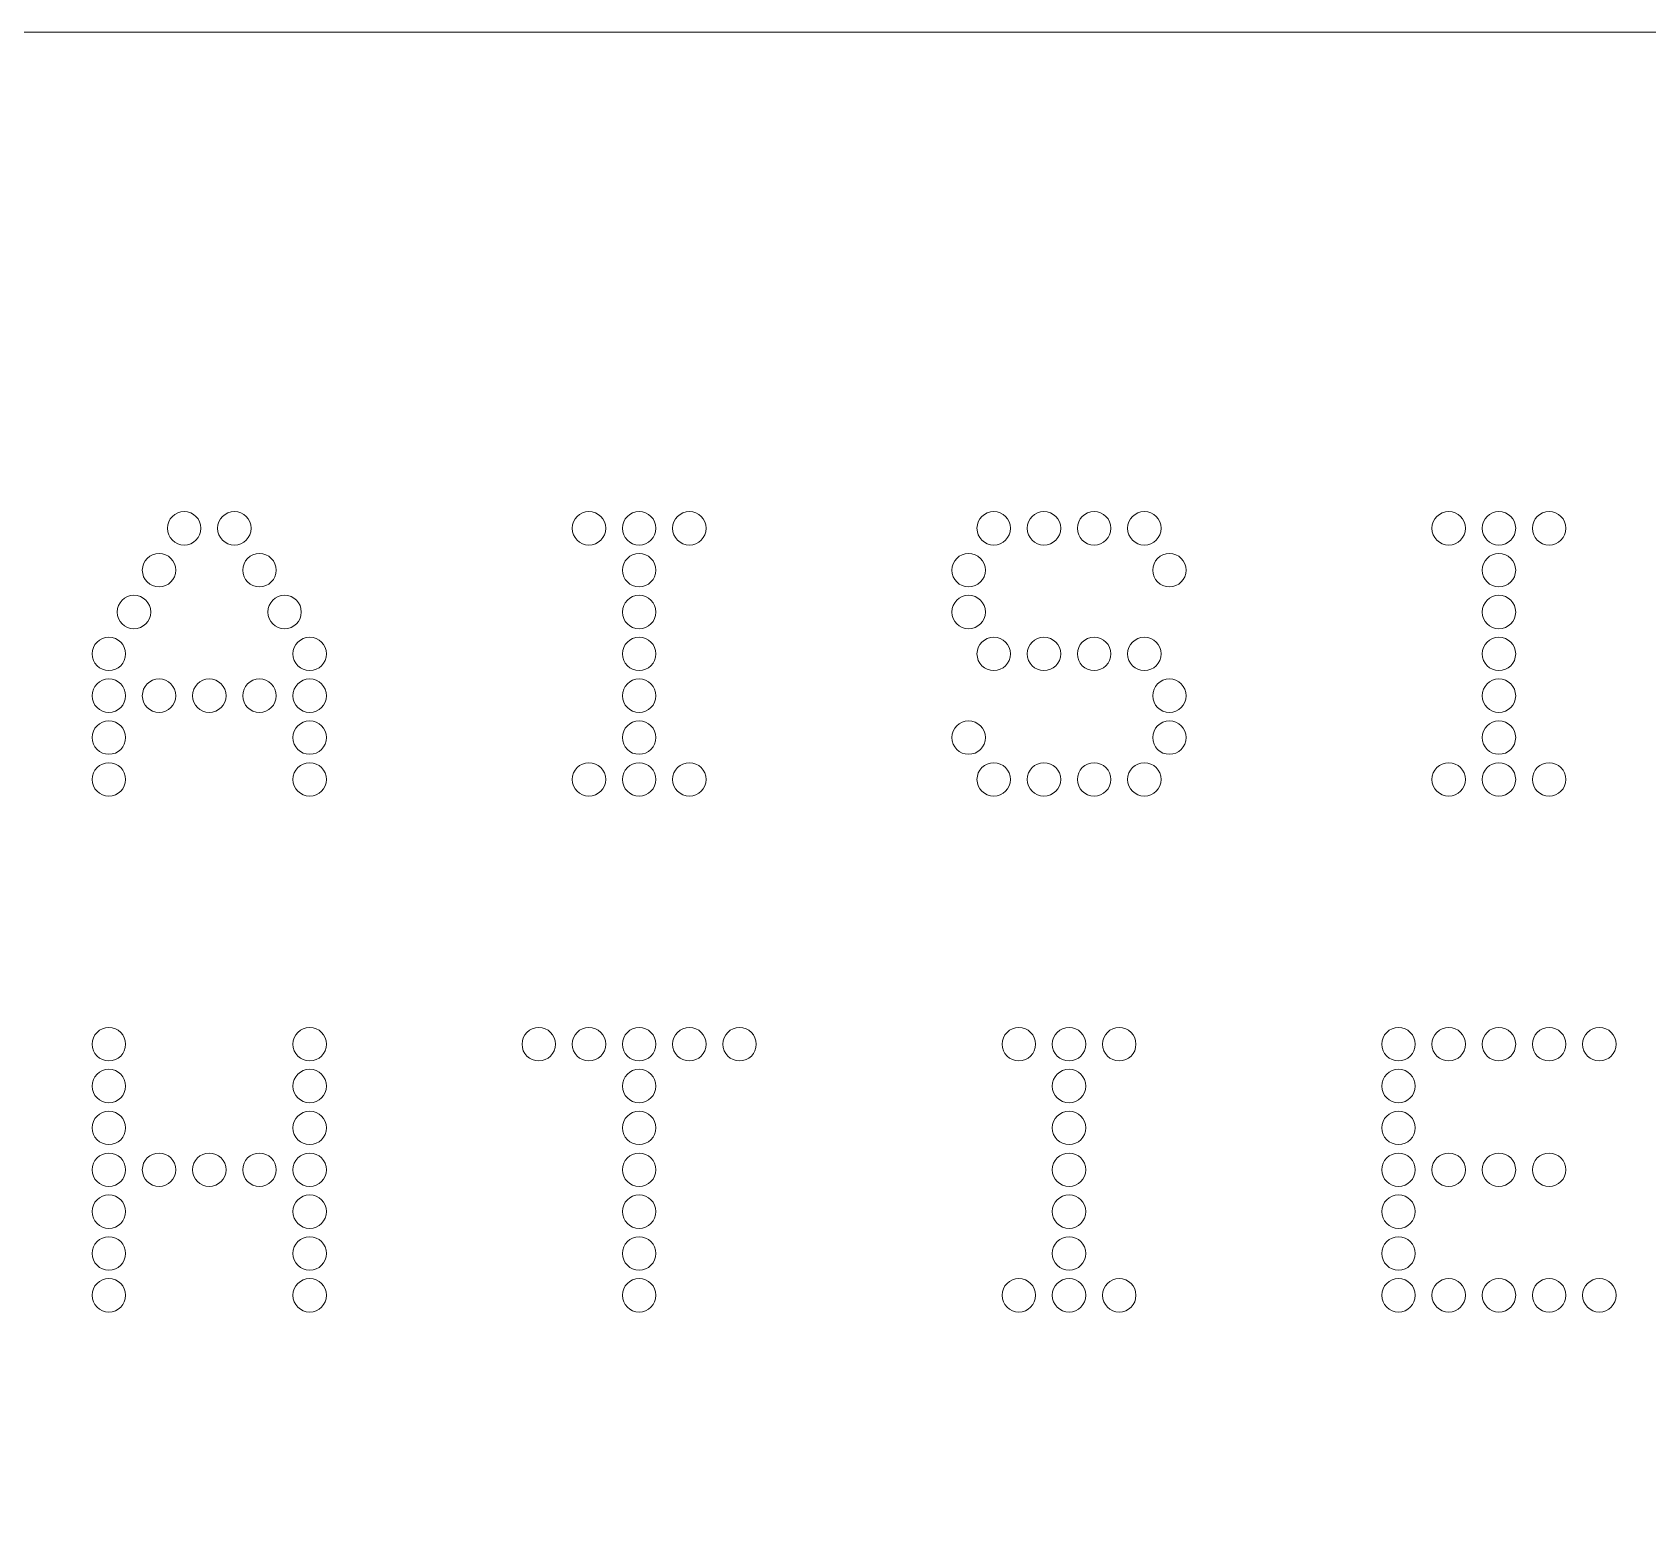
# Model space of a CAD drawing. Header units: millimetres. Extents: x -116 to 116, y -116 to 114.
# Drawn here: x -6.7 to 56, y 56.5 to 113.9 of the extents above; entities that cross this region are included whole.
import ezdxf

# ---------------------------------------------------------------- set-up
doc = ezdxf.new("R2010")
doc.units = ezdxf.units.MM
doc.header["$MEASUREMENT"] = 0
doc.layers.add('Laag 1', color=7, linetype='Continuous')

msp = doc.modelspace()

# ---------------------------------------------------------------- linework, layer by layer
at = {"layer": 'Laag 1', "color": 250, "lineweight": 20}
msp.add_lwpolyline([(-116.062, -116.062), (115.9378, -116.062), (115.9378, 113.938), (-116.062, 113.938), (-116.062, -116.062)], close=True, dxfattribs=at)
at = {"layer": 'Laag 1', "color": 250, "lineweight": 9}
for points in [[(-1.4128, 94.7068), (-1.4128, 94.3498), (-1.1207, 94.0577), (-0.7637, 94.0577), (-0.7637, 94.0577), (-0.4067, 94.0577), (-0.1146, 94.3498), (-0.1146, 94.7068), (-0.1146, 94.7068), (-0.1146, 95.0638), (-0.4067, 95.3559), (-0.7637, 95.3559), (-0.7637, 95.3559), (-1.1207, 95.3559), (-1.4128, 95.0638), (-1.4128, 94.7068)], [(0.5345, 94.7068), (0.5345, 94.3498), (0.8266, 94.0577), (1.1837, 94.0577), (1.1837, 94.0577), (1.5407, 94.0577), (1.8328, 94.3498), (1.8328, 94.7068), (1.8328, 94.7068), (1.8328, 95.0638), (1.5407, 95.3559), (1.1837, 95.3559), (1.1837, 95.3559), (0.8266, 95.3559), (0.5345, 95.0638), (0.5345, 94.7068)], [(14.2866, 94.7068), (14.2866, 94.3498), (14.5787, 94.0577), (14.9357, 94.0577), (14.9357, 94.0577), (15.2928, 94.0577), (15.5849, 94.3498), (15.5849, 94.7068), (15.5849, 94.7068), (15.5849, 95.0638), (15.2928, 95.3559), (14.9357, 95.3559), (14.9357, 95.3559), (14.5787, 95.3559), (14.2866, 95.0638), (14.2866, 94.7068)], [(16.234, 94.7068), (16.234, 94.3498), (16.5261, 94.0577), (16.8831, 94.0577), (16.8831, 94.0577), (17.2401, 94.0577), (17.5322, 94.3498), (17.5322, 94.7068), (17.5322, 94.7068), (17.5322, 95.0638), (17.2401, 95.3559), (16.8831, 95.3559), (16.8831, 95.3559), (16.5261, 95.3559), (16.234, 95.0638), (16.234, 94.7068)], [(18.1813, 94.7068), (18.1813, 94.3498), (18.4734, 94.0577), (18.8304, 94.0577), (18.8304, 94.0577), (19.1874, 94.0577), (19.4795, 94.3498), (19.4795, 94.7068), (19.4795, 94.7068), (19.4795, 95.0638), (19.1874, 95.3559), (18.8304, 95.3559), (18.8304, 95.3559), (18.4734, 95.3559), (18.1813, 95.0638), (18.1813, 94.7068)], [(29.9861, 94.7068), (29.9861, 94.3498), (30.2782, 94.0577), (30.6352, 94.0577), (30.6352, 94.0577), (30.9922, 94.0577), (31.2843, 94.3498), (31.2843, 94.7068), (31.2843, 94.7068), (31.2843, 95.0638), (30.9922, 95.3559), (30.6352, 95.3559), (30.6352, 95.3559), (30.2782, 95.3559), (29.9861, 95.0638), (29.9861, 94.7068)], [(31.9334, 94.7068), (31.9334, 94.3498), (32.2255, 94.0577), (32.5825, 94.0577), (32.5825, 94.0577), (32.9395, 94.0577), (33.2316, 94.3498), (33.2316, 94.7068), (33.2316, 94.7068), (33.2316, 95.0638), (32.9395, 95.3559), (32.5825, 95.3559), (32.5825, 95.3559), (32.2255, 95.3559), (31.9334, 95.0638), (31.9334, 94.7068)], [(33.8807, 94.7068), (33.8807, 94.3498), (34.1728, 94.0577), (34.5299, 94.0577), (34.5299, 94.0577), (34.8869, 94.0577), (35.179, 94.3498), (35.179, 94.7068), (35.179, 94.7068), (35.179, 95.0638), (34.8869, 95.3559), (34.5299, 95.3559), (34.5299, 95.3559), (34.1728, 95.3559), (33.8807, 95.0638), (33.8807, 94.7068)], [(35.8281, 94.7068), (35.8281, 94.3498), (36.1202, 94.0577), (36.4772, 94.0577), (36.4772, 94.0577), (36.8342, 94.0577), (37.1263, 94.3498), (37.1263, 94.7068), (37.1263, 94.7068), (37.1263, 95.0638), (36.8342, 95.3559), (36.4772, 95.3559), (36.4772, 95.3559), (36.1202, 95.3559), (35.8281, 95.0638), (35.8281, 94.7068)], [(47.6328, 94.7068), (47.6328, 94.3498), (47.9249, 94.0577), (48.2819, 94.0577), (48.2819, 94.0577), (48.639, 94.0577), (48.9311, 94.3498), (48.9311, 94.7068), (48.9311, 94.7068), (48.9311, 95.0638), (48.639, 95.3559), (48.2819, 95.3559), (48.2819, 95.3559), (47.9249, 95.3559), (47.6328, 95.0638), (47.6328, 94.7068)], [(49.5802, 94.7068), (49.5802, 94.3498), (49.8723, 94.0577), (50.2293, 94.0577), (50.2293, 94.0577), (50.5863, 94.0577), (50.8784, 94.3498), (50.8784, 94.7068), (50.8784, 94.7068), (50.8784, 95.0638), (50.5863, 95.3559), (50.2293, 95.3559), (50.2293, 95.3559), (49.8723, 95.3559), (49.5802, 95.0638), (49.5802, 94.7068)], [(51.5275, 94.7068), (51.5275, 94.3498), (51.8196, 94.0577), (52.1766, 94.0577), (52.1766, 94.0577), (52.5336, 94.0577), (52.8257, 94.3498), (52.8257, 94.7068), (52.8257, 94.7068), (52.8257, 95.0638), (52.5336, 95.3559), (52.1766, 95.3559), (52.1766, 95.3559), (51.8196, 95.3559), (51.5275, 95.0638), (51.5275, 94.7068)], [(-2.3865, 93.084), (-2.3865, 92.727), (-2.0944, 92.4349), (-1.7374, 92.4349), (-1.7374, 92.4349), (-1.3803, 92.4349), (-1.0882, 92.727), (-1.0882, 93.084), (-1.0882, 93.084), (-1.0882, 93.441), (-1.3803, 93.7331), (-1.7374, 93.7331), (-1.7374, 93.7331), (-2.0944, 93.7331), (-2.3865, 93.441), (-2.3865, 93.084)], [(1.5082, 93.084), (1.5082, 92.727), (1.8003, 92.4349), (2.1573, 92.4349), (2.1573, 92.4349), (2.5143, 92.4349), (2.8064, 92.727), (2.8064, 93.084), (2.8064, 93.084), (2.8064, 93.441), (2.5143, 93.7331), (2.1573, 93.7331), (2.1573, 93.7331), (1.8003, 93.7331), (1.5082, 93.441), (1.5082, 93.084)], [(16.234, 93.084), (16.234, 92.727), (16.5261, 92.4349), (16.8831, 92.4349), (16.8831, 92.4349), (17.2401, 92.4349), (17.5322, 92.727), (17.5322, 93.084), (17.5322, 93.084), (17.5322, 93.441), (17.2401, 93.7331), (16.8831, 93.7331), (16.8831, 93.7331), (16.5261, 93.7331), (16.234, 93.441), (16.234, 93.084)], [(29.0124, 93.084), (29.0124, 92.727), (29.3045, 92.4349), (29.6615, 92.4349), (29.6615, 92.4349), (30.0185, 92.4349), (30.3106, 92.727), (30.3106, 93.084), (30.3106, 93.084), (30.3106, 93.441), (30.0185, 93.7331), (29.6615, 93.7331), (29.6615, 93.7331), (29.3045, 93.7331), (29.0124, 93.441), (29.0124, 93.084)], [(36.8017, 93.084), (36.8017, 92.727), (37.0938, 92.4349), (37.4509, 92.4349), (37.4509, 92.4349), (37.8079, 92.4349), (38.1, 92.727), (38.1, 93.084), (38.1, 93.084), (38.1, 93.441), (37.8079, 93.7331), (37.4509, 93.7331), (37.4509, 93.7331), (37.0938, 93.7331), (36.8017, 93.441), (36.8017, 93.084)], [(49.5802, 93.084), (49.5802, 92.727), (49.8723, 92.4349), (50.2293, 92.4349), (50.2293, 92.4349), (50.5863, 92.4349), (50.8784, 92.727), (50.8784, 93.084), (50.8784, 93.084), (50.8784, 93.441), (50.5863, 93.7331), (50.2293, 93.7331), (50.2293, 93.7331), (49.8723, 93.7331), (49.5802, 93.441), (49.5802, 93.084)], [(-3.3601, 91.4612), (-3.3601, 91.1042), (-3.068, 90.8121), (-2.711, 90.8121), (-2.711, 90.8121), (-2.354, 90.8121), (-2.0619, 91.1042), (-2.0619, 91.4612), (-2.0619, 91.4612), (-2.0619, 91.8182), (-2.354, 92.1103), (-2.711, 92.1103), (-2.711, 92.1103), (-3.068, 92.1103), (-3.3601, 91.8182), (-3.3601, 91.4612)], [(2.4819, 91.4612), (2.4819, 91.1042), (2.774, 90.8121), (3.131, 90.8121), (3.131, 90.8121), (3.488, 90.8121), (3.7801, 91.1042), (3.7801, 91.4612), (3.7801, 91.4612), (3.7801, 91.8182), (3.488, 92.1103), (3.131, 92.1103), (3.131, 92.1103), (2.774, 92.1103), (2.4819, 91.8182), (2.4819, 91.4612)], [(16.234, 91.4612), (16.234, 91.1042), (16.5261, 90.8121), (16.8831, 90.8121), (16.8831, 90.8121), (17.2401, 90.8121), (17.5322, 91.1042), (17.5322, 91.4612), (17.5322, 91.4612), (17.5322, 91.8182), (17.2401, 92.1103), (16.8831, 92.1103), (16.8831, 92.1103), (16.5261, 92.1103), (16.234, 91.8182), (16.234, 91.4612)], [(29.0124, 91.4612), (29.0124, 91.1042), (29.3045, 90.8121), (29.6615, 90.8121), (29.6615, 90.8121), (30.0185, 90.8121), (30.3106, 91.1042), (30.3106, 91.4612), (30.3106, 91.4612), (30.3106, 91.8182), (30.0185, 92.1103), (29.6615, 92.1103), (29.6615, 92.1103), (29.3045, 92.1103), (29.0124, 91.8182), (29.0124, 91.4612)], [(49.5802, 91.4612), (49.5802, 91.1042), (49.8723, 90.8121), (50.2293, 90.8121), (50.2293, 90.8121), (50.5863, 90.8121), (50.8784, 91.1042), (50.8784, 91.4612), (50.8784, 91.4612), (50.8784, 91.8182), (50.5863, 92.1103), (50.2293, 92.1103), (50.2293, 92.1103), (49.8723, 92.1103), (49.5802, 91.8182), (49.5802, 91.4612)], [(-4.3338, 89.8385), (-4.3338, 89.4814), (-4.0417, 89.1893), (-3.6847, 89.1893), (-3.6847, 89.1893), (-3.3277, 89.1893), (-3.0356, 89.4814), (-3.0356, 89.8385), (-3.0356, 89.8385), (-3.0356, 90.1955), (-3.3277, 90.4876), (-3.6847, 90.4876), (-3.6847, 90.4876), (-4.0417, 90.4876), (-4.3338, 90.1955), (-4.3338, 89.8385)], [(3.4555, 89.8385), (3.4555, 89.4814), (3.7476, 89.1893), (4.1047, 89.1893), (4.1047, 89.1893), (4.4617, 89.1893), (4.7538, 89.4814), (4.7538, 89.8385), (4.7538, 89.8385), (4.7538, 90.1955), (4.4617, 90.4876), (4.1047, 90.4876), (4.1047, 90.4876), (3.7476, 90.4876), (3.4555, 90.1955), (3.4555, 89.8385)], [(16.234, 89.8385), (16.234, 89.4814), (16.5261, 89.1893), (16.8831, 89.1893), (16.8831, 89.1893), (17.2401, 89.1893), (17.5322, 89.4814), (17.5322, 89.8385), (17.5322, 89.8385), (17.5322, 90.1955), (17.2401, 90.4876), (16.8831, 90.4876), (16.8831, 90.4876), (16.5261, 90.4876), (16.234, 90.1955), (16.234, 89.8385)], [(29.9861, 89.8385), (29.9861, 89.4814), (30.2782, 89.1893), (30.6352, 89.1893), (30.6352, 89.1893), (30.9922, 89.1893), (31.2843, 89.4814), (31.2843, 89.8385), (31.2843, 89.8385), (31.2843, 90.1955), (30.9922, 90.4876), (30.6352, 90.4876), (30.6352, 90.4876), (30.2782, 90.4876), (29.9861, 90.1955), (29.9861, 89.8385)], [(31.9334, 89.8385), (31.9334, 89.4814), (32.2255, 89.1893), (32.5825, 89.1893), (32.5825, 89.1893), (32.9395, 89.1893), (33.2316, 89.4814), (33.2316, 89.8385), (33.2316, 89.8385), (33.2316, 90.1955), (32.9395, 90.4876), (32.5825, 90.4876), (32.5825, 90.4876), (32.2255, 90.4876), (31.9334, 90.1955), (31.9334, 89.8385)], [(33.8807, 89.8385), (33.8807, 89.4814), (34.1728, 89.1893), (34.5299, 89.1893), (34.5299, 89.1893), (34.8869, 89.1893), (35.179, 89.4814), (35.179, 89.8385), (35.179, 89.8385), (35.179, 90.1955), (34.8869, 90.4876), (34.5299, 90.4876), (34.5299, 90.4876), (34.1728, 90.4876), (33.8807, 90.1955), (33.8807, 89.8385)], [(35.8281, 89.8385), (35.8281, 89.4814), (36.1202, 89.1893), (36.4772, 89.1893), (36.4772, 89.1893), (36.8342, 89.1893), (37.1263, 89.4814), (37.1263, 89.8385), (37.1263, 89.8385), (37.1263, 90.1955), (36.8342, 90.4876), (36.4772, 90.4876), (36.4772, 90.4876), (36.1202, 90.4876), (35.8281, 90.1955), (35.8281, 89.8385)], [(49.5802, 89.8385), (49.5802, 89.4814), (49.8723, 89.1893), (50.2293, 89.1893), (50.2293, 89.1893), (50.5863, 89.1893), (50.8784, 89.4814), (50.8784, 89.8385), (50.8784, 89.8385), (50.8784, 90.1955), (50.5863, 90.4876), (50.2293, 90.4876), (50.2293, 90.4876), (49.8723, 90.4876), (49.5802, 90.1955), (49.5802, 89.8385)], [(-4.3338, 88.2157), (-4.3338, 87.8587), (-4.0417, 87.5666), (-3.6847, 87.5666), (-3.6847, 87.5666), (-3.3277, 87.5666), (-3.0356, 87.8587), (-3.0356, 88.2157), (-3.0356, 88.2157), (-3.0356, 88.5727), (-3.3277, 88.8648), (-3.6847, 88.8648), (-3.6847, 88.8648), (-4.0417, 88.8648), (-4.3338, 88.5727), (-4.3338, 88.2157)], [(-2.3865, 88.2157), (-2.3865, 87.8587), (-2.0944, 87.5666), (-1.7374, 87.5666), (-1.7374, 87.5666), (-1.3803, 87.5666), (-1.0882, 87.8587), (-1.0882, 88.2157), (-1.0882, 88.2157), (-1.0882, 88.5727), (-1.3803, 88.8648), (-1.7374, 88.8648), (-1.7374, 88.8648), (-2.0944, 88.8648), (-2.3865, 88.5727), (-2.3865, 88.2157)], [(-0.4391, 88.2157), (-0.4391, 87.8587), (-0.147, 87.5666), (0.21, 87.5666), (0.21, 87.5666), (0.567, 87.5666), (0.8591, 87.8587), (0.8591, 88.2157), (0.8591, 88.2157), (0.8591, 88.5727), (0.567, 88.8648), (0.21, 88.8648), (0.21, 88.8648), (-0.147, 88.8648), (-0.4391, 88.5727), (-0.4391, 88.2157)], [(1.5082, 88.2157), (1.5082, 87.8587), (1.8003, 87.5666), (2.1573, 87.5666), (2.1573, 87.5666), (2.5143, 87.5666), (2.8064, 87.8587), (2.8064, 88.2157), (2.8064, 88.2157), (2.8064, 88.5727), (2.5143, 88.8648), (2.1573, 88.8648), (2.1573, 88.8648), (1.8003, 88.8648), (1.5082, 88.5727), (1.5082, 88.2157)], [(3.4555, 88.2157), (3.4555, 87.8587), (3.7476, 87.5666), (4.1047, 87.5666), (4.1047, 87.5666), (4.4617, 87.5666), (4.7538, 87.8587), (4.7538, 88.2157), (4.7538, 88.2157), (4.7538, 88.5727), (4.4617, 88.8648), (4.1047, 88.8648), (4.1047, 88.8648), (3.7476, 88.8648), (3.4555, 88.5727), (3.4555, 88.2157)], [(16.234, 88.2157), (16.234, 87.8587), (16.5261, 87.5666), (16.8831, 87.5666), (16.8831, 87.5666), (17.2401, 87.5666), (17.5322, 87.8587), (17.5322, 88.2157), (17.5322, 88.2157), (17.5322, 88.5727), (17.2401, 88.8648), (16.8831, 88.8648), (16.8831, 88.8648), (16.5261, 88.8648), (16.234, 88.5727), (16.234, 88.2157)], [(36.8017, 88.2157), (36.8017, 87.8587), (37.0938, 87.5666), (37.4509, 87.5666), (37.4509, 87.5666), (37.8079, 87.5666), (38.1, 87.8587), (38.1, 88.2157), (38.1, 88.2157), (38.1, 88.5727), (37.8079, 88.8648), (37.4509, 88.8648), (37.4509, 88.8648), (37.0938, 88.8648), (36.8017, 88.5727), (36.8017, 88.2157)], [(49.5802, 88.2157), (49.5802, 87.8587), (49.8723, 87.5666), (50.2293, 87.5666), (50.2293, 87.5666), (50.5863, 87.5666), (50.8784, 87.8587), (50.8784, 88.2157), (50.8784, 88.2157), (50.8784, 88.5727), (50.5863, 88.8648), (50.2293, 88.8648), (50.2293, 88.8648), (49.8723, 88.8648), (49.5802, 88.5727), (49.5802, 88.2157)], [(-4.3338, 86.5929), (-4.3338, 86.2359), (-4.0417, 85.9438), (-3.6847, 85.9438), (-3.6847, 85.9438), (-3.3277, 85.9438), (-3.0356, 86.2359), (-3.0356, 86.5929), (-3.0356, 86.5929), (-3.0356, 86.9499), (-3.3277, 87.242), (-3.6847, 87.242), (-3.6847, 87.242), (-4.0417, 87.242), (-4.3338, 86.9499), (-4.3338, 86.5929)], [(3.4555, 86.5929), (3.4555, 86.2359), (3.7476, 85.9438), (4.1047, 85.9438), (4.1047, 85.9438), (4.4617, 85.9438), (4.7538, 86.2359), (4.7538, 86.5929), (4.7538, 86.5929), (4.7538, 86.9499), (4.4617, 87.242), (4.1047, 87.242), (4.1047, 87.242), (3.7476, 87.242), (3.4555, 86.9499), (3.4555, 86.5929)], [(16.234, 86.5929), (16.234, 86.2359), (16.5261, 85.9438), (16.8831, 85.9438), (16.8831, 85.9438), (17.2401, 85.9438), (17.5322, 86.2359), (17.5322, 86.5929), (17.5322, 86.5929), (17.5322, 86.9499), (17.2401, 87.242), (16.8831, 87.242), (16.8831, 87.242), (16.5261, 87.242), (16.234, 86.9499), (16.234, 86.5929)], [(29.0124, 86.5929), (29.0124, 86.2359), (29.3045, 85.9438), (29.6615, 85.9438), (29.6615, 85.9438), (30.0185, 85.9438), (30.3106, 86.2359), (30.3106, 86.5929), (30.3106, 86.5929), (30.3106, 86.9499), (30.0185, 87.242), (29.6615, 87.242), (29.6615, 87.242), (29.3045, 87.242), (29.0124, 86.9499), (29.0124, 86.5929)], [(36.8017, 86.5929), (36.8017, 86.2359), (37.0938, 85.9438), (37.4509, 85.9438), (37.4509, 85.9438), (37.8079, 85.9438), (38.1, 86.2359), (38.1, 86.5929), (38.1, 86.5929), (38.1, 86.9499), (37.8079, 87.242), (37.4509, 87.242), (37.4509, 87.242), (37.0938, 87.242), (36.8017, 86.9499), (36.8017, 86.5929)], [(49.5802, 86.5929), (49.5802, 86.2359), (49.8723, 85.9438), (50.2293, 85.9438), (50.2293, 85.9438), (50.5863, 85.9438), (50.8784, 86.2359), (50.8784, 86.5929), (50.8784, 86.5929), (50.8784, 86.9499), (50.5863, 87.242), (50.2293, 87.242), (50.2293, 87.242), (49.8723, 87.242), (49.5802, 86.9499), (49.5802, 86.5929)], [(-4.3338, 84.9701), (-4.3338, 84.6131), (-4.0417, 84.321), (-3.6847, 84.321), (-3.6847, 84.321), (-3.3277, 84.321), (-3.0356, 84.6131), (-3.0356, 84.9701), (-3.0356, 84.9701), (-3.0356, 85.3271), (-3.3277, 85.6192), (-3.6847, 85.6192), (-3.6847, 85.6192), (-4.0417, 85.6192), (-4.3338, 85.3271), (-4.3338, 84.9701)], [(3.4555, 84.9701), (3.4555, 84.6131), (3.7476, 84.321), (4.1047, 84.321), (4.1047, 84.321), (4.4617, 84.321), (4.7538, 84.6131), (4.7538, 84.9701), (4.7538, 84.9701), (4.7538, 85.3271), (4.4617, 85.6192), (4.1047, 85.6192), (4.1047, 85.6192), (3.7476, 85.6192), (3.4555, 85.3271), (3.4555, 84.9701)], [(14.2866, 84.9701), (14.2866, 84.6131), (14.5787, 84.321), (14.9357, 84.321), (14.9357, 84.321), (15.2928, 84.321), (15.5849, 84.6131), (15.5849, 84.9701), (15.5849, 84.9701), (15.5849, 85.3271), (15.2928, 85.6192), (14.9357, 85.6192), (14.9357, 85.6192), (14.5787, 85.6192), (14.2866, 85.3271), (14.2866, 84.9701)], [(16.234, 84.9701), (16.234, 84.6131), (16.5261, 84.321), (16.8831, 84.321), (16.8831, 84.321), (17.2401, 84.321), (17.5322, 84.6131), (17.5322, 84.9701), (17.5322, 84.9701), (17.5322, 85.3271), (17.2401, 85.6192), (16.8831, 85.6192), (16.8831, 85.6192), (16.5261, 85.6192), (16.234, 85.3271), (16.234, 84.9701)], [(18.1813, 84.9701), (18.1813, 84.6131), (18.4734, 84.321), (18.8304, 84.321), (18.8304, 84.321), (19.1874, 84.321), (19.4795, 84.6131), (19.4795, 84.9701), (19.4795, 84.9701), (19.4795, 85.3271), (19.1874, 85.6192), (18.8304, 85.6192), (18.8304, 85.6192), (18.4734, 85.6192), (18.1813, 85.3271), (18.1813, 84.9701)], [(29.9861, 84.9701), (29.9861, 84.6131), (30.2782, 84.321), (30.6352, 84.321), (30.6352, 84.321), (30.9922, 84.321), (31.2843, 84.6131), (31.2843, 84.9701), (31.2843, 84.9701), (31.2843, 85.3271), (30.9922, 85.6192), (30.6352, 85.6192), (30.6352, 85.6192), (30.2782, 85.6192), (29.9861, 85.3271), (29.9861, 84.9701)], [(31.9334, 84.9701), (31.9334, 84.6131), (32.2255, 84.321), (32.5825, 84.321), (32.5825, 84.321), (32.9395, 84.321), (33.2316, 84.6131), (33.2316, 84.9701), (33.2316, 84.9701), (33.2316, 85.3271), (32.9395, 85.6192), (32.5825, 85.6192), (32.5825, 85.6192), (32.2255, 85.6192), (31.9334, 85.3271), (31.9334, 84.9701)], [(33.8807, 84.9701), (33.8807, 84.6131), (34.1728, 84.321), (34.5299, 84.321), (34.5299, 84.321), (34.8869, 84.321), (35.179, 84.6131), (35.179, 84.9701), (35.179, 84.9701), (35.179, 85.3271), (34.8869, 85.6192), (34.5299, 85.6192), (34.5299, 85.6192), (34.1728, 85.6192), (33.8807, 85.3271), (33.8807, 84.9701)], [(35.8281, 84.9701), (35.8281, 84.6131), (36.1202, 84.321), (36.4772, 84.321), (36.4772, 84.321), (36.8342, 84.321), (37.1263, 84.6131), (37.1263, 84.9701), (37.1263, 84.9701), (37.1263, 85.3271), (36.8342, 85.6192), (36.4772, 85.6192), (36.4772, 85.6192), (36.1202, 85.6192), (35.8281, 85.3271), (35.8281, 84.9701)], [(47.6328, 84.9701), (47.6328, 84.6131), (47.9249, 84.321), (48.2819, 84.321), (48.2819, 84.321), (48.639, 84.321), (48.9311, 84.6131), (48.9311, 84.9701), (48.9311, 84.9701), (48.9311, 85.3271), (48.639, 85.6192), (48.2819, 85.6192), (48.2819, 85.6192), (47.9249, 85.6192), (47.6328, 85.3271), (47.6328, 84.9701)], [(49.5802, 84.9701), (49.5802, 84.6131), (49.8723, 84.321), (50.2293, 84.321), (50.2293, 84.321), (50.5863, 84.321), (50.8784, 84.6131), (50.8784, 84.9701), (50.8784, 84.9701), (50.8784, 85.3271), (50.5863, 85.6192), (50.2293, 85.6192), (50.2293, 85.6192), (49.8723, 85.6192), (49.5802, 85.3271), (49.5802, 84.9701)], [(51.5275, 84.9701), (51.5275, 84.6131), (51.8196, 84.321), (52.1766, 84.321), (52.1766, 84.321), (52.5336, 84.321), (52.8257, 84.6131), (52.8257, 84.9701), (52.8257, 84.9701), (52.8257, 85.3271), (52.5336, 85.6192), (52.1766, 85.6192), (52.1766, 85.6192), (51.8196, 85.6192), (51.5275, 85.3271), (51.5275, 84.9701)], [(-4.3338, 74.7045), (-4.3338, 74.3475), (-4.0417, 74.0554), (-3.6847, 74.0554), (-3.6847, 74.0554), (-3.3277, 74.0554), (-3.0356, 74.3475), (-3.0356, 74.7045), (-3.0356, 74.7045), (-3.0356, 75.0615), (-3.3277, 75.3536), (-3.6847, 75.3536), (-3.6847, 75.3536), (-4.0417, 75.3536), (-4.3338, 75.0615), (-4.3338, 74.7045)], [(3.4555, 74.7045), (3.4555, 74.3475), (3.7476, 74.0554), (4.1047, 74.0554), (4.1047, 74.0554), (4.4617, 74.0554), (4.7538, 74.3475), (4.7538, 74.7045), (4.7538, 74.7045), (4.7538, 75.0615), (4.4617, 75.3536), (4.1047, 75.3536), (4.1047, 75.3536), (3.7476, 75.3536), (3.4555, 75.0615), (3.4555, 74.7045)], [(12.3393, 74.7045), (12.3393, 74.3475), (12.6314, 74.0554), (12.9884, 74.0554), (12.9884, 74.0554), (13.3454, 74.0554), (13.6375, 74.3475), (13.6375, 74.7045), (13.6375, 74.7045), (13.6375, 75.0615), (13.3454, 75.3536), (12.9884, 75.3536), (12.9884, 75.3536), (12.6314, 75.3536), (12.3393, 75.0615), (12.3393, 74.7045)], [(14.2866, 74.7045), (14.2866, 74.3475), (14.5787, 74.0554), (14.9357, 74.0554), (14.9357, 74.0554), (15.2928, 74.0554), (15.5849, 74.3475), (15.5849, 74.7045), (15.5849, 74.7045), (15.5849, 75.0615), (15.2928, 75.3536), (14.9357, 75.3536), (14.9357, 75.3536), (14.5787, 75.3536), (14.2866, 75.0615), (14.2866, 74.7045)], [(16.234, 74.7045), (16.234, 74.3475), (16.5261, 74.0554), (16.8831, 74.0554), (16.8831, 74.0554), (17.2401, 74.0554), (17.5322, 74.3475), (17.5322, 74.7045), (17.5322, 74.7045), (17.5322, 75.0615), (17.2401, 75.3536), (16.8831, 75.3536), (16.8831, 75.3536), (16.5261, 75.3536), (16.234, 75.0615), (16.234, 74.7045)], [(18.1813, 74.7045), (18.1813, 74.3475), (18.4734, 74.0554), (18.8304, 74.0554), (18.8304, 74.0554), (19.1874, 74.0554), (19.4795, 74.3475), (19.4795, 74.7045), (19.4795, 74.7045), (19.4795, 75.0615), (19.1874, 75.3536), (18.8304, 75.3536), (18.8304, 75.3536), (18.4734, 75.3536), (18.1813, 75.0615), (18.1813, 74.7045)], [(20.1286, 74.7045), (20.1286, 74.3475), (20.4207, 74.0554), (20.7778, 74.0554), (20.7778, 74.0554), (21.1348, 74.0554), (21.4269, 74.3475), (21.4269, 74.7045), (21.4269, 74.7045), (21.4269, 75.0615), (21.1348, 75.3536), (20.7778, 75.3536), (20.7778, 75.3536), (20.4207, 75.3536), (20.1286, 75.0615), (20.1286, 74.7045)], [(30.9597, 74.7045), (30.9597, 74.3475), (31.2518, 74.0554), (31.6088, 74.0554), (31.6088, 74.0554), (31.9659, 74.0554), (32.258, 74.3475), (32.258, 74.7045), (32.258, 74.7045), (32.258, 75.0615), (31.9659, 75.3536), (31.6088, 75.3536), (31.6088, 75.3536), (31.2518, 75.3536), (30.9597, 75.0615), (30.9597, 74.7045)], [(32.9071, 74.7045), (32.9071, 74.3475), (33.1992, 74.0554), (33.5562, 74.0554), (33.5562, 74.0554), (33.9132, 74.0554), (34.2053, 74.3475), (34.2053, 74.7045), (34.2053, 74.7045), (34.2053, 75.0615), (33.9132, 75.3536), (33.5562, 75.3536), (33.5562, 75.3536), (33.1992, 75.3536), (32.9071, 75.0615), (32.9071, 74.7045)], [(34.8544, 74.7045), (34.8544, 74.3475), (35.1465, 74.0554), (35.5035, 74.0554), (35.5035, 74.0554), (35.8605, 74.0554), (36.1526, 74.3475), (36.1526, 74.7045), (36.1526, 74.7045), (36.1526, 75.0615), (35.8605, 75.3536), (35.5035, 75.3536), (35.5035, 75.3536), (35.1465, 75.3536), (34.8544, 75.0615), (34.8544, 74.7045)], [(45.6855, 74.7045), (45.6855, 74.3475), (45.9776, 74.0554), (46.3346, 74.0554), (46.3346, 74.0554), (46.6916, 74.0554), (46.9837, 74.3475), (46.9837, 74.7045), (46.9837, 74.7045), (46.9837, 75.0615), (46.6916, 75.3536), (46.3346, 75.3536), (46.3346, 75.3536), (45.9776, 75.3536), (45.6855, 75.0615), (45.6855, 74.7045)], [(47.6328, 74.7045), (47.6328, 74.3475), (47.9249, 74.0554), (48.2819, 74.0554), (48.2819, 74.0554), (48.639, 74.0554), (48.9311, 74.3475), (48.9311, 74.7045), (48.9311, 74.7045), (48.9311, 75.0615), (48.639, 75.3536), (48.2819, 75.3536), (48.2819, 75.3536), (47.9249, 75.3536), (47.6328, 75.0615), (47.6328, 74.7045)], [(49.5802, 74.7045), (49.5802, 74.3475), (49.8723, 74.0554), (50.2293, 74.0554), (50.2293, 74.0554), (50.5863, 74.0554), (50.8784, 74.3475), (50.8784, 74.7045), (50.8784, 74.7045), (50.8784, 75.0615), (50.5863, 75.3536), (50.2293, 75.3536), (50.2293, 75.3536), (49.8723, 75.3536), (49.5802, 75.0615), (49.5802, 74.7045)], [(51.5275, 74.7045), (51.5275, 74.3475), (51.8196, 74.0554), (52.1766, 74.0554), (52.1766, 74.0554), (52.5336, 74.0554), (52.8257, 74.3475), (52.8257, 74.7045), (52.8257, 74.7045), (52.8257, 75.0615), (52.5336, 75.3536), (52.1766, 75.3536), (52.1766, 75.3536), (51.8196, 75.3536), (51.5275, 75.0615), (51.5275, 74.7045)], [(53.4748, 74.7045), (53.4748, 74.3475), (53.7669, 74.0554), (54.124, 74.0554), (54.124, 74.0554), (54.481, 74.0554), (54.7731, 74.3475), (54.7731, 74.7045), (54.7731, 74.7045), (54.7731, 75.0615), (54.481, 75.3536), (54.124, 75.3536), (54.124, 75.3536), (53.7669, 75.3536), (53.4748, 75.0615), (53.4748, 74.7045)], [(-4.3338, 73.0817), (-4.3338, 72.7247), (-4.0417, 72.4326), (-3.6847, 72.4326), (-3.6847, 72.4326), (-3.3277, 72.4326), (-3.0356, 72.7247), (-3.0356, 73.0817), (-3.0356, 73.0817), (-3.0356, 73.4387), (-3.3277, 73.7308), (-3.6847, 73.7308), (-3.6847, 73.7308), (-4.0417, 73.7308), (-4.3338, 73.4387), (-4.3338, 73.0817)], [(3.4555, 73.0817), (3.4555, 72.7247), (3.7476, 72.4326), (4.1047, 72.4326), (4.1047, 72.4326), (4.4617, 72.4326), (4.7538, 72.7247), (4.7538, 73.0817), (4.7538, 73.0817), (4.7538, 73.4387), (4.4617, 73.7308), (4.1047, 73.7308), (4.1047, 73.7308), (3.7476, 73.7308), (3.4555, 73.4387), (3.4555, 73.0817)], [(16.234, 73.0817), (16.234, 72.7247), (16.5261, 72.4326), (16.8831, 72.4326), (16.8831, 72.4326), (17.2401, 72.4326), (17.5322, 72.7247), (17.5322, 73.0817), (17.5322, 73.0817), (17.5322, 73.4387), (17.2401, 73.7308), (16.8831, 73.7308), (16.8831, 73.7308), (16.5261, 73.7308), (16.234, 73.4387), (16.234, 73.0817)], [(32.9071, 73.0817), (32.9071, 72.7247), (33.1992, 72.4326), (33.5562, 72.4326), (33.5562, 72.4326), (33.9132, 72.4326), (34.2053, 72.7247), (34.2053, 73.0817), (34.2053, 73.0817), (34.2053, 73.4387), (33.9132, 73.7308), (33.5562, 73.7308), (33.5562, 73.7308), (33.1992, 73.7308), (32.9071, 73.4387), (32.9071, 73.0817)], [(45.6855, 73.0817), (45.6855, 72.7247), (45.9776, 72.4326), (46.3346, 72.4326), (46.3346, 72.4326), (46.6916, 72.4326), (46.9837, 72.7247), (46.9837, 73.0817), (46.9837, 73.0817), (46.9837, 73.4387), (46.6916, 73.7308), (46.3346, 73.7308), (46.3346, 73.7308), (45.9776, 73.7308), (45.6855, 73.4387), (45.6855, 73.0817)], [(-4.3338, 71.4589), (-4.3338, 71.1019), (-4.0417, 70.8098), (-3.6847, 70.8098), (-3.6847, 70.8098), (-3.3277, 70.8098), (-3.0356, 71.1019), (-3.0356, 71.4589), (-3.0356, 71.4589), (-3.0356, 71.8159), (-3.3277, 72.108), (-3.6847, 72.108), (-3.6847, 72.108), (-4.0417, 72.108), (-4.3338, 71.8159), (-4.3338, 71.4589)], [(3.4555, 71.4589), (3.4555, 71.1019), (3.7476, 70.8098), (4.1047, 70.8098), (4.1047, 70.8098), (4.4617, 70.8098), (4.7538, 71.1019), (4.7538, 71.4589), (4.7538, 71.4589), (4.7538, 71.8159), (4.4617, 72.108), (4.1047, 72.108), (4.1047, 72.108), (3.7476, 72.108), (3.4555, 71.8159), (3.4555, 71.4589)], [(16.234, 71.4589), (16.234, 71.1019), (16.5261, 70.8098), (16.8831, 70.8098), (16.8831, 70.8098), (17.2401, 70.8098), (17.5322, 71.1019), (17.5322, 71.4589), (17.5322, 71.4589), (17.5322, 71.8159), (17.2401, 72.108), (16.8831, 72.108), (16.8831, 72.108), (16.5261, 72.108), (16.234, 71.8159), (16.234, 71.4589)], [(32.9071, 71.4589), (32.9071, 71.1019), (33.1992, 70.8098), (33.5562, 70.8098), (33.5562, 70.8098), (33.9132, 70.8098), (34.2053, 71.1019), (34.2053, 71.4589), (34.2053, 71.4589), (34.2053, 71.8159), (33.9132, 72.108), (33.5562, 72.108), (33.5562, 72.108), (33.1992, 72.108), (32.9071, 71.8159), (32.9071, 71.4589)], [(45.6855, 71.4589), (45.6855, 71.1019), (45.9776, 70.8098), (46.3346, 70.8098), (46.3346, 70.8098), (46.6916, 70.8098), (46.9837, 71.1019), (46.9837, 71.4589), (46.9837, 71.4589), (46.9837, 71.8159), (46.6916, 72.108), (46.3346, 72.108), (46.3346, 72.108), (45.9776, 72.108), (45.6855, 71.8159), (45.6855, 71.4589)], [(-4.3338, 69.8362), (-4.3338, 69.4791), (-4.0417, 69.187), (-3.6847, 69.187), (-3.6847, 69.187), (-3.3277, 69.187), (-3.0356, 69.4791), (-3.0356, 69.8362), (-3.0356, 69.8362), (-3.0356, 70.1932), (-3.3277, 70.4853), (-3.6847, 70.4853), (-3.6847, 70.4853), (-4.0417, 70.4853), (-4.3338, 70.1932), (-4.3338, 69.8362)], [(-2.3865, 69.8362), (-2.3865, 69.4791), (-2.0944, 69.187), (-1.7374, 69.187), (-1.7374, 69.187), (-1.3803, 69.187), (-1.0882, 69.4791), (-1.0882, 69.8362), (-1.0882, 69.8362), (-1.0882, 70.1932), (-1.3803, 70.4853), (-1.7374, 70.4853), (-1.7374, 70.4853), (-2.0944, 70.4853), (-2.3865, 70.1932), (-2.3865, 69.8362)], [(-0.4391, 69.8362), (-0.4391, 69.4791), (-0.147, 69.187), (0.21, 69.187), (0.21, 69.187), (0.567, 69.187), (0.8591, 69.4791), (0.8591, 69.8362), (0.8591, 69.8362), (0.8591, 70.1932), (0.567, 70.4853), (0.21, 70.4853), (0.21, 70.4853), (-0.147, 70.4853), (-0.4391, 70.1932), (-0.4391, 69.8362)], [(1.5082, 69.8362), (1.5082, 69.4791), (1.8003, 69.187), (2.1573, 69.187), (2.1573, 69.187), (2.5143, 69.187), (2.8064, 69.4791), (2.8064, 69.8362), (2.8064, 69.8362), (2.8064, 70.1932), (2.5143, 70.4853), (2.1573, 70.4853), (2.1573, 70.4853), (1.8003, 70.4853), (1.5082, 70.1932), (1.5082, 69.8362)], [(3.4555, 69.8362), (3.4555, 69.4791), (3.7476, 69.187), (4.1047, 69.187), (4.1047, 69.187), (4.4617, 69.187), (4.7538, 69.4791), (4.7538, 69.8362), (4.7538, 69.8362), (4.7538, 70.1932), (4.4617, 70.4853), (4.1047, 70.4853), (4.1047, 70.4853), (3.7476, 70.4853), (3.4555, 70.1932), (3.4555, 69.8362)], [(16.234, 69.8362), (16.234, 69.4791), (16.5261, 69.187), (16.8831, 69.187), (16.8831, 69.187), (17.2401, 69.187), (17.5322, 69.4791), (17.5322, 69.8362), (17.5322, 69.8362), (17.5322, 70.1932), (17.2401, 70.4853), (16.8831, 70.4853), (16.8831, 70.4853), (16.5261, 70.4853), (16.234, 70.1932), (16.234, 69.8362)], [(32.9071, 69.8362), (32.9071, 69.4791), (33.1992, 69.187), (33.5562, 69.187), (33.5562, 69.187), (33.9132, 69.187), (34.2053, 69.4791), (34.2053, 69.8362), (34.2053, 69.8362), (34.2053, 70.1932), (33.9132, 70.4853), (33.5562, 70.4853), (33.5562, 70.4853), (33.1992, 70.4853), (32.9071, 70.1932), (32.9071, 69.8362)], [(45.6855, 69.8362), (45.6855, 69.4791), (45.9776, 69.187), (46.3346, 69.187), (46.3346, 69.187), (46.6916, 69.187), (46.9837, 69.4791), (46.9837, 69.8362), (46.9837, 69.8362), (46.9837, 70.1932), (46.6916, 70.4853), (46.3346, 70.4853), (46.3346, 70.4853), (45.9776, 70.4853), (45.6855, 70.1932), (45.6855, 69.8362)], [(47.6328, 69.8362), (47.6328, 69.4791), (47.9249, 69.187), (48.2819, 69.187), (48.2819, 69.187), (48.639, 69.187), (48.9311, 69.4791), (48.9311, 69.8362), (48.9311, 69.8362), (48.9311, 70.1932), (48.639, 70.4853), (48.2819, 70.4853), (48.2819, 70.4853), (47.9249, 70.4853), (47.6328, 70.1932), (47.6328, 69.8362)], [(49.5802, 69.8362), (49.5802, 69.4791), (49.8723, 69.187), (50.2293, 69.187), (50.2293, 69.187), (50.5863, 69.187), (50.8784, 69.4791), (50.8784, 69.8362), (50.8784, 69.8362), (50.8784, 70.1932), (50.5863, 70.4853), (50.2293, 70.4853), (50.2293, 70.4853), (49.8723, 70.4853), (49.5802, 70.1932), (49.5802, 69.8362)], [(51.5275, 69.8362), (51.5275, 69.4791), (51.8196, 69.187), (52.1766, 69.187), (52.1766, 69.187), (52.5336, 69.187), (52.8257, 69.4791), (52.8257, 69.8362), (52.8257, 69.8362), (52.8257, 70.1932), (52.5336, 70.4853), (52.1766, 70.4853), (52.1766, 70.4853), (51.8196, 70.4853), (51.5275, 70.1932), (51.5275, 69.8362)], [(-4.3338, 68.2134), (-4.3338, 67.8564), (-4.0417, 67.5643), (-3.6847, 67.5643), (-3.6847, 67.5643), (-3.3277, 67.5643), (-3.0356, 67.8564), (-3.0356, 68.2134), (-3.0356, 68.2134), (-3.0356, 68.5704), (-3.3277, 68.8625), (-3.6847, 68.8625), (-3.6847, 68.8625), (-4.0417, 68.8625), (-4.3338, 68.5704), (-4.3338, 68.2134)], [(3.4555, 68.2134), (3.4555, 67.8564), (3.7476, 67.5643), (4.1047, 67.5643), (4.1047, 67.5643), (4.4617, 67.5643), (4.7538, 67.8564), (4.7538, 68.2134), (4.7538, 68.2134), (4.7538, 68.5704), (4.4617, 68.8625), (4.1047, 68.8625), (4.1047, 68.8625), (3.7476, 68.8625), (3.4555, 68.5704), (3.4555, 68.2134)], [(16.234, 68.2134), (16.234, 67.8564), (16.5261, 67.5643), (16.8831, 67.5643), (16.8831, 67.5643), (17.2401, 67.5643), (17.5322, 67.8564), (17.5322, 68.2134), (17.5322, 68.2134), (17.5322, 68.5704), (17.2401, 68.8625), (16.8831, 68.8625), (16.8831, 68.8625), (16.5261, 68.8625), (16.234, 68.5704), (16.234, 68.2134)], [(32.9071, 68.2134), (32.9071, 67.8564), (33.1992, 67.5643), (33.5562, 67.5643), (33.5562, 67.5643), (33.9132, 67.5643), (34.2053, 67.8564), (34.2053, 68.2134), (34.2053, 68.2134), (34.2053, 68.5704), (33.9132, 68.8625), (33.5562, 68.8625), (33.5562, 68.8625), (33.1992, 68.8625), (32.9071, 68.5704), (32.9071, 68.2134)], [(45.6855, 68.2134), (45.6855, 67.8564), (45.9776, 67.5643), (46.3346, 67.5643), (46.3346, 67.5643), (46.6916, 67.5643), (46.9837, 67.8564), (46.9837, 68.2134), (46.9837, 68.2134), (46.9837, 68.5704), (46.6916, 68.8625), (46.3346, 68.8625), (46.3346, 68.8625), (45.9776, 68.8625), (45.6855, 68.5704), (45.6855, 68.2134)], [(-4.3338, 66.5906), (-4.3338, 66.2336), (-4.0417, 65.9415), (-3.6847, 65.9415), (-3.6847, 65.9415), (-3.3277, 65.9415), (-3.0356, 66.2336), (-3.0356, 66.5906), (-3.0356, 66.5906), (-3.0356, 66.9476), (-3.3277, 67.2397), (-3.6847, 67.2397), (-3.6847, 67.2397), (-4.0417, 67.2397), (-4.3338, 66.9476), (-4.3338, 66.5906)], [(3.4555, 66.5906), (3.4555, 66.2336), (3.7476, 65.9415), (4.1047, 65.9415), (4.1047, 65.9415), (4.4617, 65.9415), (4.7538, 66.2336), (4.7538, 66.5906), (4.7538, 66.5906), (4.7538, 66.9476), (4.4617, 67.2397), (4.1047, 67.2397), (4.1047, 67.2397), (3.7476, 67.2397), (3.4555, 66.9476), (3.4555, 66.5906)], [(16.234, 66.5906), (16.234, 66.2336), (16.5261, 65.9415), (16.8831, 65.9415), (16.8831, 65.9415), (17.2401, 65.9415), (17.5322, 66.2336), (17.5322, 66.5906), (17.5322, 66.5906), (17.5322, 66.9476), (17.2401, 67.2397), (16.8831, 67.2397), (16.8831, 67.2397), (16.5261, 67.2397), (16.234, 66.9476), (16.234, 66.5906)], [(32.9071, 66.5906), (32.9071, 66.2336), (33.1992, 65.9415), (33.5562, 65.9415), (33.5562, 65.9415), (33.9132, 65.9415), (34.2053, 66.2336), (34.2053, 66.5906), (34.2053, 66.5906), (34.2053, 66.9476), (33.9132, 67.2397), (33.5562, 67.2397), (33.5562, 67.2397), (33.1992, 67.2397), (32.9071, 66.9476), (32.9071, 66.5906)], [(45.6855, 66.5906), (45.6855, 66.2336), (45.9776, 65.9415), (46.3346, 65.9415), (46.3346, 65.9415), (46.6916, 65.9415), (46.9837, 66.2336), (46.9837, 66.5906), (46.9837, 66.5906), (46.9837, 66.9476), (46.6916, 67.2397), (46.3346, 67.2397), (46.3346, 67.2397), (45.9776, 67.2397), (45.6855, 66.9476), (45.6855, 66.5906)], [(-4.3338, 64.9678), (-4.3338, 64.6108), (-4.0417, 64.3187), (-3.6847, 64.3187), (-3.6847, 64.3187), (-3.3277, 64.3187), (-3.0356, 64.6108), (-3.0356, 64.9678), (-3.0356, 64.9678), (-3.0356, 65.3248), (-3.3277, 65.6169), (-3.6847, 65.6169), (-3.6847, 65.6169), (-4.0417, 65.6169), (-4.3338, 65.3248), (-4.3338, 64.9678)], [(3.4555, 64.9678), (3.4555, 64.6108), (3.7476, 64.3187), (4.1047, 64.3187), (4.1047, 64.3187), (4.4617, 64.3187), (4.7538, 64.6108), (4.7538, 64.9678), (4.7538, 64.9678), (4.7538, 65.3248), (4.4617, 65.6169), (4.1047, 65.6169), (4.1047, 65.6169), (3.7476, 65.6169), (3.4555, 65.3248), (3.4555, 64.9678)], [(16.234, 64.9678), (16.234, 64.6108), (16.5261, 64.3187), (16.8831, 64.3187), (16.8831, 64.3187), (17.2401, 64.3187), (17.5322, 64.6108), (17.5322, 64.9678), (17.5322, 64.9678), (17.5322, 65.3248), (17.2401, 65.6169), (16.8831, 65.6169), (16.8831, 65.6169), (16.5261, 65.6169), (16.234, 65.3248), (16.234, 64.9678)], [(30.9597, 64.9678), (30.9597, 64.6108), (31.2518, 64.3187), (31.6088, 64.3187), (31.6088, 64.3187), (31.9659, 64.3187), (32.258, 64.6108), (32.258, 64.9678), (32.258, 64.9678), (32.258, 65.3248), (31.9659, 65.6169), (31.6088, 65.6169), (31.6088, 65.6169), (31.2518, 65.6169), (30.9597, 65.3248), (30.9597, 64.9678)], [(32.9071, 64.9678), (32.9071, 64.6108), (33.1992, 64.3187), (33.5562, 64.3187), (33.5562, 64.3187), (33.9132, 64.3187), (34.2053, 64.6108), (34.2053, 64.9678), (34.2053, 64.9678), (34.2053, 65.3248), (33.9132, 65.6169), (33.5562, 65.6169), (33.5562, 65.6169), (33.1992, 65.6169), (32.9071, 65.3248), (32.9071, 64.9678)], [(34.8544, 64.9678), (34.8544, 64.6108), (35.1465, 64.3187), (35.5035, 64.3187), (35.5035, 64.3187), (35.8605, 64.3187), (36.1526, 64.6108), (36.1526, 64.9678), (36.1526, 64.9678), (36.1526, 65.3248), (35.8605, 65.6169), (35.5035, 65.6169), (35.5035, 65.6169), (35.1465, 65.6169), (34.8544, 65.3248), (34.8544, 64.9678)], [(45.6855, 64.9678), (45.6855, 64.6108), (45.9776, 64.3187), (46.3346, 64.3187), (46.3346, 64.3187), (46.6916, 64.3187), (46.9837, 64.6108), (46.9837, 64.9678), (46.9837, 64.9678), (46.9837, 65.3248), (46.6916, 65.6169), (46.3346, 65.6169), (46.3346, 65.6169), (45.9776, 65.6169), (45.6855, 65.3248), (45.6855, 64.9678)], [(47.6328, 64.9678), (47.6328, 64.6108), (47.9249, 64.3187), (48.2819, 64.3187), (48.2819, 64.3187), (48.639, 64.3187), (48.9311, 64.6108), (48.9311, 64.9678), (48.9311, 64.9678), (48.9311, 65.3248), (48.639, 65.6169), (48.2819, 65.6169), (48.2819, 65.6169), (47.9249, 65.6169), (47.6328, 65.3248), (47.6328, 64.9678)], [(49.5802, 64.9678), (49.5802, 64.6108), (49.8723, 64.3187), (50.2293, 64.3187), (50.2293, 64.3187), (50.5863, 64.3187), (50.8784, 64.6108), (50.8784, 64.9678), (50.8784, 64.9678), (50.8784, 65.3248), (50.5863, 65.6169), (50.2293, 65.6169), (50.2293, 65.6169), (49.8723, 65.6169), (49.5802, 65.3248), (49.5802, 64.9678)], [(51.5275, 64.9678), (51.5275, 64.6108), (51.8196, 64.3187), (52.1766, 64.3187), (52.1766, 64.3187), (52.5336, 64.3187), (52.8257, 64.6108), (52.8257, 64.9678), (52.8257, 64.9678), (52.8257, 65.3248), (52.5336, 65.6169), (52.1766, 65.6169), (52.1766, 65.6169), (51.8196, 65.6169), (51.5275, 65.3248), (51.5275, 64.9678)], [(53.4748, 64.9678), (53.4748, 64.6108), (53.7669, 64.3187), (54.124, 64.3187), (54.124, 64.3187), (54.481, 64.3187), (54.7731, 64.6108), (54.7731, 64.9678), (54.7731, 64.9678), (54.7731, 65.3248), (54.481, 65.6169), (54.124, 65.6169), (54.124, 65.6169), (53.7669, 65.6169), (53.4748, 65.3248), (53.4748, 64.9678)]]:
    msp.add_open_spline(points, degree=3, knots=[0, 0, 0, 0, 0.2, 0.2, 0.2, 0.2, 0.4, 0.4, 0.4, 0.4, 0.6, 0.6, 0.6, 0.6, 1, 1, 1, 1], dxfattribs=at)

doc.saveas('drawing.dxf')
